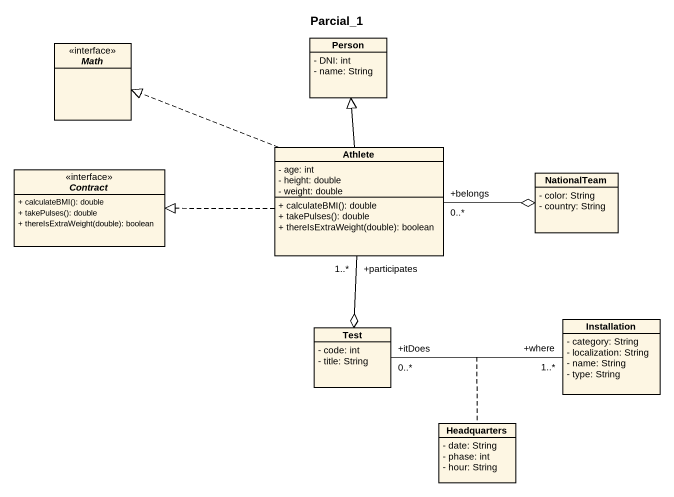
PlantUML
@startuml
title Parcial_1
hide circle
hide empty members
skinparam classAttributeIconSize 0
interface Math <<interface>>
class "Person" as Person_ {
  - DNI: int
  - name: String
}
interface Contract <<interface>> {
  + calculateBMI(): double
  + takePulses(): double
  + thereIsExtraWeight(double): boolean
}
class Athlete {
  - age: int
  - height: double
  - weight: double
  + calculateBMI(): double
  + takePulses(): double
  + thereIsExtraWeight(double): boolean
}
class NationalTeam {
  - color: String
  - country: String
}
class Test {
  - code: int
  - title: String
}
class Installation {
  - category: String
  - localization: String
  - name: String
  - type: String
}
class Headquarters {
  - date: String
  - phase: int
  - hour: String
}
Athlete .left.|> Math
Athlete -up-|> Person_
Athlete .left.|> Contract
Athlete "+belongs\n0..*" -right-o NationalTeam
Athlete "+participates\n1..*" --o Test
Test "+itDoes\n0..*" -right- "+where\n1..*" Installation
(Test, Installation) .. Headquarters
@enduml
